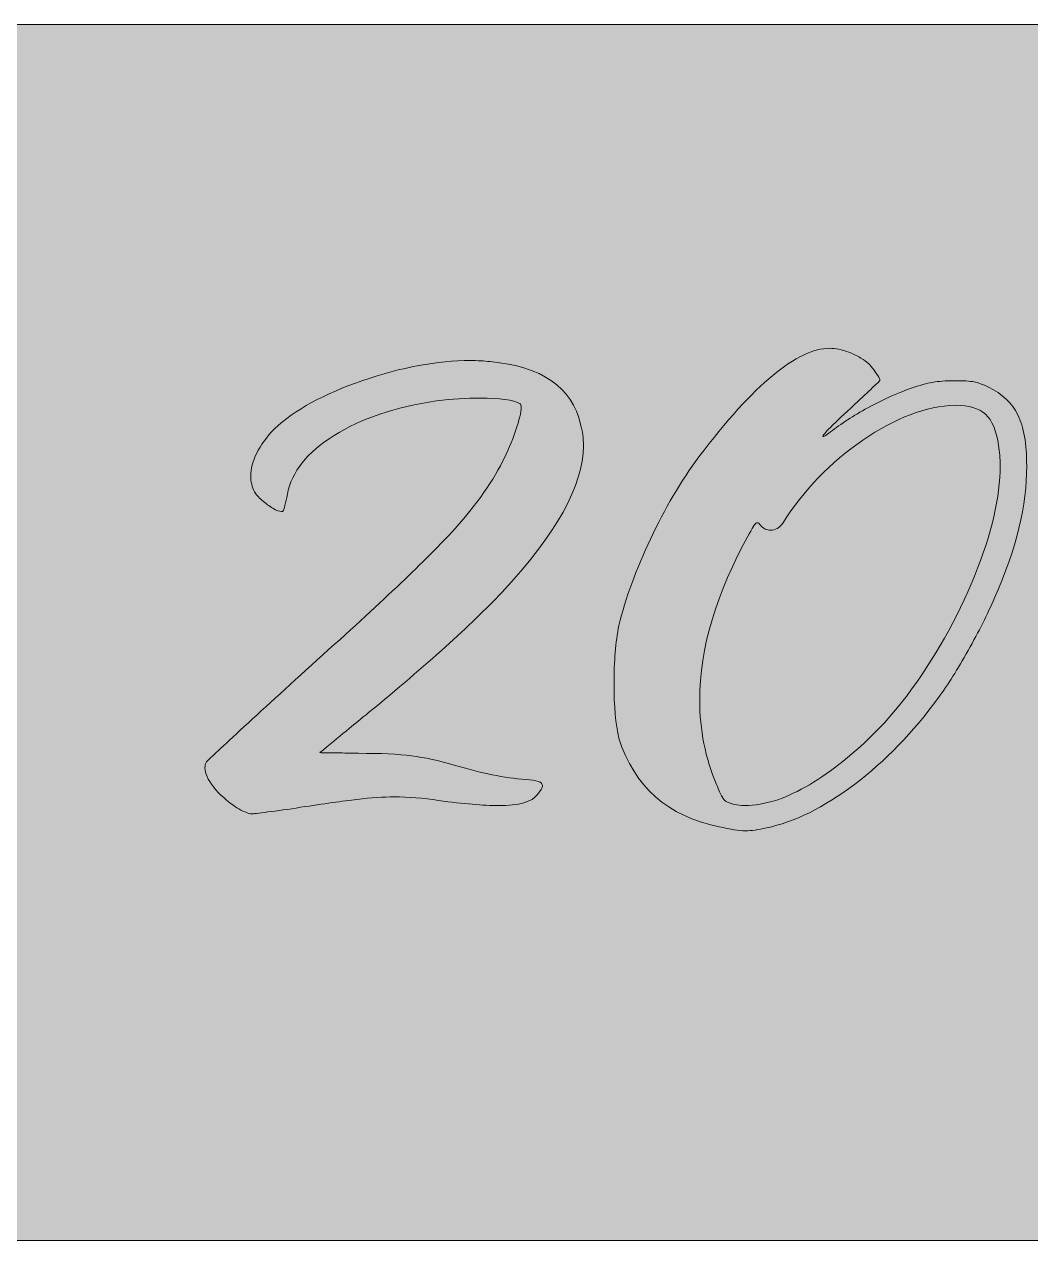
# Model space of a CAD drawing. Header units: millimetres. Extents: x 22 to 606, y -841 to -12.
# Drawn here: x 118.41 to 136.14, y -51.47 to -30.04 of the extents above; entities that cross this region are included whole.
import ezdxf

# ---------------------------------------------------------------- set-up
doc = ezdxf.new("R2010")
doc.units = ezdxf.units.MM
doc.header["$MEASUREMENT"] = 0
doc.layers.add('e_1', color=7, linetype='Continuous')
doc.layers.add('Layer 14', color=7, linetype='Continuous')

# ---------------------------------------------------------------- blocks, each defined once
blk = doc.blocks.new('block 24')
at = {"layer": 'e_1'}
h = blk.add_hatch(color=1, dxfattribs=at)
h.dxf.hatch_style = 2
edge = h.paths.add_edge_path()
edge.add_spline(control_points=[(135.398, -36.431), (135.299, -36.38), (135.214, -36.348), (135.143, -36.336), (135.072, -36.323), (134.954, -36.316), (134.789, -36.316), (134.642, -36.316), (134.517, -36.326), (134.413, -36.345), (134.309, -36.364), (134.184, -36.399), (134.037, -36.45), (133.82, -36.522), (133.582, -36.627), (133.322, -36.767), (133.062, -36.907), (132.837, -37.049), (132.648, -37.192), (132.554, -37.264), (132.5, -37.3), (132.485, -37.3), (132.485, -37.3), (132.478, -37.3), (132.478, -37.3), (132.478, -37.266), (132.667, -37.076), (133.045, -36.729), (133.168, -36.615), (133.272, -36.518), (133.357, -36.437), (133.442, -36.357), (133.485, -36.314), (133.485, -36.31), (133.485, -36.293), (133.472, -36.265), (133.446, -36.224), (133.42, -36.184), (133.39, -36.142), (133.357, -36.098), (133.324, -36.053), (133.291, -36.018), (133.258, -35.993), (133.168, -35.921), (133.062, -35.862), (132.939, -35.815), (132.816, -35.769), (132.703, -35.745), (132.599, -35.745), (132.032, -35.745), (131.264, -36.382), (130.296, -37.656), (129.979, -38.087), (129.694, -38.571), (129.442, -39.106), (129.188, -39.642), (129.003, -40.148), (128.885, -40.626), (128.828, -40.919), (128.8, -41.261), (128.8, -41.655), (128.8, -42.048), (128.828, -42.368), (128.885, -42.613), (129.154, -43.468), (129.743, -43.989), (130.65, -44.175), (130.758, -44.196), (130.848, -44.213), (130.919, -44.226), (130.99, -44.238), (131.056, -44.245), (131.118, -44.245), (131.221, -44.245), (131.344, -44.228), (131.486, -44.194), (131.978, -44.092), (132.493, -43.837), (133.035, -43.429), (133.575, -43.02), (134.071, -42.51), (134.519, -41.896), (134.68, -41.676), (134.854, -41.4), (135.04, -41.068), (135.227, -40.735), (135.382, -40.428), (135.505, -40.144), (135.887, -39.281), (136.076, -38.504), (136.071, -37.815), (136.071, -37.429), (136.02, -37.131), (135.916, -36.92), (135.812, -36.708), (135.639, -36.545), (135.398, -36.431)], knot_values=[0, 0, 0, 0, 1, 1, 1, 2, 2, 2, 3, 3, 3, 4, 4, 4, 5, 5, 5, 6, 6, 6, 7, 7, 7, 8, 8, 8, 9, 9, 9, 10, 10, 10, 11, 11, 11, 12, 12, 12, 13, 13, 13, 14, 14, 14, 15, 15, 15, 16, 16, 16, 17, 17, 17, 18, 18, 18, 19, 19, 19, 20, 20, 20, 21, 21, 21, 22, 22, 22, 23, 23, 23, 24, 24, 24, 25, 25, 25, 26, 26, 26, 27, 27, 27, 28, 28, 28, 29, 29, 29, 30, 30, 30, 31, 31, 31, 32, 32, 32, 32], degree=3, periodic=1)
edge = h.paths.add_edge_path()
edge.add_spline(control_points=[(135.15, -39.76), (134.848, -40.507), (134.449, -41.212), (133.952, -41.877), (133.622, -42.309), (133.251, -42.688), (132.84, -43.016), (132.429, -43.344), (132.043, -43.572), (131.684, -43.699), (131.467, -43.766), (131.273, -43.8), (131.103, -43.8), (131.037, -43.8), (130.976, -43.794), (130.919, -43.781), (130.862, -43.768), (130.819, -43.754), (130.788, -43.737), (130.757, -43.72), (130.729, -43.689), (130.703, -43.645), (130.677, -43.6), (130.645, -43.53), (130.607, -43.432), (130.409, -42.967), (130.31, -42.47), (130.31, -41.94), (130.31, -41.031), (130.6, -40.055), (131.181, -39.014), (131.219, -38.942), (131.249, -38.892), (131.27, -38.862), (131.291, -38.832), (131.309, -38.817), (131.323, -38.817), (131.342, -38.817), (131.361, -38.832), (131.38, -38.862), (131.432, -38.921), (131.491, -38.951), (131.557, -38.951), (131.642, -38.951), (131.715, -38.908), (131.777, -38.824), (132.14, -38.244), (132.61, -37.757), (133.184, -37.364), (133.757, -36.97), (134.3, -36.765), (134.81, -36.748), (135.051, -36.748), (135.23, -36.801), (135.345, -36.907), (135.461, -37.013), (135.538, -37.197), (135.576, -37.459), (135.594, -37.569), (135.604, -37.685), (135.604, -37.808), (135.604, -38.363), (135.453, -39.013), (135.15, -39.76)], knot_values=[0, 0, 0, 0, 1, 1, 1, 2, 2, 2, 3, 3, 3, 4, 4, 4, 5, 5, 5, 6, 6, 6, 7, 7, 7, 8, 8, 8, 9, 9, 9, 10, 10, 10, 11, 11, 11, 12, 12, 12, 13, 13, 13, 14, 14, 14, 15, 15, 15, 16, 16, 16, 17, 17, 17, 18, 18, 18, 19, 19, 19, 20, 20, 20, 21, 21, 21, 21], degree=3, periodic=1)
h = blk.add_hatch(color=1, dxfattribs=at)
h.dxf.hatch_style = 2
edge = h.paths.add_edge_path()
edge.add_spline(control_points=[(126.822, -40.049), (127.782, -39.02), (128.261, -38.159), (128.261, -37.465), (128.261, -37.33), (128.245, -37.203), (128.212, -37.085), (128.061, -36.429), (127.529, -36.06), (126.617, -35.98), (126.508, -35.967), (126.393, -35.961), (126.27, -35.961), (125.688, -35.961), (125.056, -36.078), (124.374, -36.313), (123.691, -36.548), (123.172, -36.831), (122.818, -37.161), (122.539, -37.457), (122.4, -37.736), (122.4, -37.999), (122.4, -38.096), (122.421, -38.187), (122.464, -38.271), (122.492, -38.318), (122.537, -38.369), (122.599, -38.424), (122.66, -38.479), (122.724, -38.525), (122.79, -38.564), (122.856, -38.601), (122.905, -38.621), (122.939, -38.621), (122.953, -38.621), (122.962, -38.619), (122.967, -38.614), (122.977, -38.601), (122.988, -38.568), (123.002, -38.513), (123.017, -38.458), (123.031, -38.392), (123.045, -38.316), (123.121, -37.922), (123.395, -37.578), (123.867, -37.281), (124.339, -36.985), (124.942, -36.782), (125.675, -36.672), (125.948, -36.638), (126.204, -36.621), (126.44, -36.621), (126.789, -36.621), (127.026, -36.655), (127.149, -36.723), (127.158, -36.731), (127.163, -36.752), (127.163, -36.786), (127.163, -36.871), (127.131, -37.008), (127.067, -37.199), (127.003, -37.389), (126.926, -37.569), (126.837, -37.738), (126.634, -38.145), (126.314, -38.582), (125.877, -39.052), (125.439, -39.522), (124.67, -40.25), (123.569, -41.236), (123.035, -41.723), (122.584, -42.135), (122.216, -42.474), (121.847, -42.812), (121.649, -42.998), (121.62, -43.032), (121.601, -43.062), (121.592, -43.096), (121.592, -43.134), (121.592, -43.231), (121.643, -43.344), (121.745, -43.473), (121.846, -43.603), (121.982, -43.724), (122.152, -43.838), (122.199, -43.868), (122.249, -43.893), (122.301, -43.914), (122.353, -43.936), (122.39, -43.946), (122.414, -43.946), (122.438, -43.946), (122.534, -43.936), (122.701, -43.914), (122.869, -43.893), (123.062, -43.866), (123.279, -43.832), (123.69, -43.768), (124.021, -43.722), (124.271, -43.692), (124.521, -43.663), (124.741, -43.648), (124.93, -43.648), (125.176, -43.648), (125.436, -43.669), (125.71, -43.712), (126.149, -43.771), (126.499, -43.8), (126.759, -43.8), (127.132, -43.8), (127.361, -43.737), (127.446, -43.61), (127.507, -43.542), (127.538, -43.489), (127.538, -43.451), (127.538, -43.388), (127.439, -43.352), (127.241, -43.343), (126.877, -43.314), (126.459, -43.229), (125.986, -43.089), (125.717, -43.009), (125.465, -42.954), (125.231, -42.924), (124.998, -42.895), (124.687, -42.88), (124.3, -42.88), (124.163, -42.876), (124.039, -42.874), (123.931, -42.874), (123.723, -42.874), (123.619, -42.871), (123.619, -42.867), (123.945, -42.596), (124.231, -42.361), (124.477, -42.163), (125.497, -41.325), (126.279, -40.62), (126.822, -40.049)], knot_values=[0, 0, 0, 0, 1, 1, 1, 2, 2, 2, 3, 3, 3, 4, 4, 4, 5, 5, 5, 6, 6, 6, 7, 7, 7, 8, 8, 8, 9, 9, 9, 10, 10, 10, 11, 11, 11, 12, 12, 12, 13, 13, 13, 14, 14, 14, 15, 15, 15, 16, 16, 16, 17, 17, 17, 18, 18, 18, 19, 19, 19, 20, 20, 20, 21, 21, 21, 22, 22, 22, 23, 23, 23, 24, 24, 24, 25, 25, 25, 26, 26, 26, 27, 27, 27, 28, 28, 28, 29, 29, 29, 30, 30, 30, 31, 31, 31, 32, 32, 32, 33, 33, 33, 34, 34, 34, 35, 35, 35, 36, 36, 36, 37, 37, 37, 38, 38, 38, 39, 39, 39, 40, 40, 40, 41, 41, 41, 42, 42, 42, 43, 43, 43, 44, 44, 44, 45, 45, 45, 46, 46, 46, 46], degree=3, periodic=1)
at = {"layer": 'e_1', "lineweight": 0}
for points, knots in [([(135.398, -36.431), (135.299, -36.38), (135.214, -36.348), (135.143, -36.336), (135.072, -36.323), (134.954, -36.316), (134.789, -36.316), (134.642, -36.316), (134.517, -36.326), (134.413, -36.345), (134.309, -36.364), (134.184, -36.399), (134.037, -36.45), (133.82, -36.522), (133.582, -36.627), (133.322, -36.767), (133.062, -36.907), (132.837, -37.049), (132.648, -37.192), (132.554, -37.264), (132.5, -37.3), (132.485, -37.3), (132.485, -37.3), (132.478, -37.3), (132.478, -37.3), (132.478, -37.266), (132.667, -37.076), (133.045, -36.729), (133.168, -36.615), (133.272, -36.518), (133.357, -36.437), (133.442, -36.357), (133.485, -36.314), (133.485, -36.31), (133.485, -36.293), (133.472, -36.265), (133.446, -36.224), (133.42, -36.184), (133.39, -36.142), (133.357, -36.098), (133.324, -36.053), (133.291, -36.018), (133.258, -35.993), (133.168, -35.921), (133.062, -35.862), (132.939, -35.815), (132.816, -35.769), (132.703, -35.745), (132.599, -35.745), (132.032, -35.745), (131.264, -36.382), (130.296, -37.656), (129.979, -38.087), (129.694, -38.571), (129.442, -39.106), (129.188, -39.642), (129.003, -40.148), (128.885, -40.626), (128.828, -40.919), (128.8, -41.261), (128.8, -41.655), (128.8, -42.048), (128.828, -42.368), (128.885, -42.613), (129.154, -43.468), (129.743, -43.989), (130.65, -44.175), (130.758, -44.196), (130.848, -44.213), (130.919, -44.226), (130.99, -44.238), (131.056, -44.245), (131.118, -44.245), (131.221, -44.245), (131.344, -44.228), (131.486, -44.194), (131.978, -44.092), (132.493, -43.837), (133.035, -43.429), (133.575, -43.02), (134.071, -42.51), (134.519, -41.896), (134.68, -41.676), (134.854, -41.4), (135.04, -41.068), (135.227, -40.735), (135.382, -40.428), (135.505, -40.144), (135.887, -39.281), (136.076, -38.504), (136.071, -37.815), (136.071, -37.429), (136.02, -37.131), (135.916, -36.92), (135.812, -36.708), (135.639, -36.545), (135.398, -36.431)], [0, 0, 0, 0, 1, 1, 1, 2, 2, 2, 3, 3, 3, 4, 4, 4, 5, 5, 5, 6, 6, 6, 7, 7, 7, 8, 8, 8, 9, 9, 9, 10, 10, 10, 11, 11, 11, 12, 12, 12, 13, 13, 13, 14, 14, 14, 15, 15, 15, 16, 16, 16, 17, 17, 17, 18, 18, 18, 19, 19, 19, 20, 20, 20, 21, 21, 21, 22, 22, 22, 23, 23, 23, 24, 24, 24, 25, 25, 25, 26, 26, 26, 27, 27, 27, 28, 28, 28, 29, 29, 29, 30, 30, 30, 31, 31, 31, 32, 32, 32, 32]), ([(126.822, -40.049), (127.782, -39.02), (128.261, -38.159), (128.261, -37.465), (128.261, -37.33), (128.245, -37.203), (128.212, -37.085), (128.061, -36.429), (127.529, -36.06), (126.617, -35.98), (126.508, -35.967), (126.393, -35.961), (126.27, -35.961), (125.688, -35.961), (125.056, -36.078), (124.374, -36.313), (123.691, -36.548), (123.172, -36.831), (122.818, -37.161), (122.539, -37.457), (122.4, -37.736), (122.4, -37.999), (122.4, -38.096), (122.421, -38.187), (122.464, -38.271), (122.492, -38.318), (122.537, -38.369), (122.599, -38.424), (122.66, -38.479), (122.724, -38.525), (122.79, -38.564), (122.856, -38.601), (122.905, -38.621), (122.939, -38.621), (122.953, -38.621), (122.962, -38.619), (122.967, -38.614), (122.977, -38.601), (122.988, -38.568), (123.002, -38.513), (123.017, -38.458), (123.031, -38.392), (123.045, -38.316), (123.121, -37.922), (123.395, -37.578), (123.867, -37.281), (124.339, -36.985), (124.942, -36.782), (125.675, -36.672), (125.948, -36.638), (126.204, -36.621), (126.44, -36.621), (126.789, -36.621), (127.026, -36.655), (127.149, -36.723), (127.158, -36.731), (127.163, -36.752), (127.163, -36.786), (127.163, -36.871), (127.131, -37.008), (127.067, -37.199), (127.003, -37.389), (126.926, -37.569), (126.837, -37.738), (126.634, -38.145), (126.314, -38.582), (125.877, -39.052), (125.439, -39.522), (124.67, -40.25), (123.569, -41.236), (123.035, -41.723), (122.584, -42.135), (122.216, -42.474), (121.847, -42.812), (121.649, -42.998), (121.62, -43.032), (121.601, -43.062), (121.592, -43.096), (121.592, -43.134), (121.592, -43.231), (121.643, -43.344), (121.745, -43.473), (121.846, -43.603), (121.982, -43.724), (122.152, -43.838), (122.199, -43.868), (122.249, -43.893), (122.301, -43.914), (122.353, -43.936), (122.39, -43.946), (122.414, -43.946), (122.438, -43.946), (122.534, -43.936), (122.701, -43.914), (122.869, -43.893), (123.062, -43.866), (123.279, -43.832), (123.69, -43.768), (124.021, -43.722), (124.271, -43.692), (124.521, -43.663), (124.741, -43.648), (124.93, -43.648), (125.176, -43.648), (125.436, -43.669), (125.71, -43.712), (126.149, -43.771), (126.499, -43.8), (126.759, -43.8), (127.132, -43.8), (127.361, -43.737), (127.446, -43.61), (127.507, -43.542), (127.538, -43.489), (127.538, -43.451), (127.538, -43.388), (127.439, -43.352), (127.241, -43.343), (126.877, -43.314), (126.459, -43.229), (125.986, -43.089), (125.717, -43.009), (125.465, -42.954), (125.231, -42.924), (124.998, -42.895), (124.687, -42.88), (124.3, -42.88), (124.163, -42.876), (124.039, -42.874), (123.931, -42.874), (123.723, -42.874), (123.619, -42.871), (123.619, -42.867), (123.945, -42.596), (124.231, -42.361), (124.477, -42.163), (125.497, -41.325), (126.279, -40.62), (126.822, -40.049)], [0, 0, 0, 0, 1, 1, 1, 2, 2, 2, 3, 3, 3, 4, 4, 4, 5, 5, 5, 6, 6, 6, 7, 7, 7, 8, 8, 8, 9, 9, 9, 10, 10, 10, 11, 11, 11, 12, 12, 12, 13, 13, 13, 14, 14, 14, 15, 15, 15, 16, 16, 16, 17, 17, 17, 18, 18, 18, 19, 19, 19, 20, 20, 20, 21, 21, 21, 22, 22, 22, 23, 23, 23, 24, 24, 24, 25, 25, 25, 26, 26, 26, 27, 27, 27, 28, 28, 28, 29, 29, 29, 30, 30, 30, 31, 31, 31, 32, 32, 32, 33, 33, 33, 34, 34, 34, 35, 35, 35, 36, 36, 36, 37, 37, 37, 38, 38, 38, 39, 39, 39, 40, 40, 40, 41, 41, 41, 42, 42, 42, 43, 43, 43, 44, 44, 44, 45, 45, 45, 46, 46, 46, 46]), ([(135.15, -39.76), (134.848, -40.507), (134.449, -41.212), (133.952, -41.877), (133.622, -42.309), (133.251, -42.688), (132.84, -43.016), (132.429, -43.344), (132.043, -43.572), (131.684, -43.699), (131.467, -43.766), (131.273, -43.8), (131.103, -43.8), (131.037, -43.8), (130.976, -43.794), (130.919, -43.781), (130.862, -43.768), (130.819, -43.754), (130.788, -43.737), (130.757, -43.72), (130.729, -43.689), (130.703, -43.645), (130.677, -43.6), (130.645, -43.53), (130.607, -43.432), (130.409, -42.967), (130.31, -42.47), (130.31, -41.94), (130.31, -41.031), (130.6, -40.055), (131.181, -39.014), (131.219, -38.942), (131.249, -38.892), (131.27, -38.862), (131.291, -38.832), (131.309, -38.817), (131.323, -38.817), (131.342, -38.817), (131.361, -38.832), (131.38, -38.862), (131.432, -38.921), (131.491, -38.951), (131.557, -38.951), (131.642, -38.951), (131.715, -38.908), (131.777, -38.824), (132.14, -38.244), (132.61, -37.757), (133.184, -37.364), (133.757, -36.97), (134.3, -36.765), (134.81, -36.748), (135.051, -36.748), (135.23, -36.801), (135.345, -36.907), (135.461, -37.013), (135.538, -37.197), (135.576, -37.459), (135.594, -37.569), (135.604, -37.685), (135.604, -37.808), (135.604, -38.363), (135.453, -39.013), (135.15, -39.76)], [0, 0, 0, 0, 1, 1, 1, 2, 2, 2, 3, 3, 3, 4, 4, 4, 5, 5, 5, 6, 6, 6, 7, 7, 7, 8, 8, 8, 9, 9, 9, 10, 10, 10, 11, 11, 11, 12, 12, 12, 13, 13, 13, 14, 14, 14, 15, 15, 15, 16, 16, 16, 17, 17, 17, 18, 18, 18, 19, 19, 19, 20, 20, 20, 21, 21, 21, 21])]:
    blk.add_open_spline(points, degree=3, knots=knots, dxfattribs=at)

msp = doc.modelspace()

# ---------------------------------------------------------------- hatches: boundary and pattern name
at = {"layer": 'Layer 14'}
h = msp.add_hatch(color=2, dxfattribs=at)
h.dxf.hatch_style = 2
edge = h.paths.add_edge_path()
edge.add_spline(control_points=[(163.832, -51.466), (163.832, -51.466), (37.815, -51.466), (37.815, -51.466), (31.897, -51.466), (27.1, -46.669), (27.1, -40.752), (27.1, -40.752), (27.1, -40.752), (27.1, -40.752), (27.1, -34.835), (31.897, -30.038), (37.815, -30.038), (37.815, -30.038), (163.832, -30.038), (163.832, -30.038), (169.75, -30.038), (174.546, -34.835), (174.546, -40.752), (174.546, -40.752), (174.546, -40.752), (174.546, -40.752), (174.546, -46.669), (169.75, -51.466), (163.832, -51.466)], knot_values=[0, 0, 0, 0, 1, 1, 1, 2, 2, 2, 3, 3, 3, 4, 4, 4, 5, 5, 5, 6, 6, 6, 7, 7, 7, 8, 8, 8, 8], degree=3, periodic=1)

# ---------------------------------------------------------------- linework, layer by layer
at = {"layer": 'Layer 14', "lineweight": 0}
msp.add_open_spline([(163.832, -51.466), (163.832, -51.466), (37.815, -51.466), (37.815, -51.466), (31.897, -51.466), (27.1, -46.669), (27.1, -40.752), (27.1, -40.752), (27.1, -40.752), (27.1, -40.752), (27.1, -34.835), (31.897, -30.038), (37.815, -30.038), (37.815, -30.038), (163.832, -30.038), (163.832, -30.038), (169.75, -30.038), (174.546, -34.835), (174.546, -40.752), (174.546, -40.752), (174.546, -40.752), (174.546, -40.752), (174.546, -46.669), (169.75, -51.466), (163.832, -51.466)], degree=3, knots=[0, 0, 0, 0, 1, 1, 1, 2, 2, 2, 3, 3, 3, 4, 4, 4, 5, 5, 5, 6, 6, 6, 7, 7, 7, 8, 8, 8, 8], dxfattribs=at)

# ---------------------------------------------------------------- block references
at = {"layer": 'e_1'}
msp.add_blockref('block 24', (0, 0), dxfattribs=at)

doc.saveas('drawing.dxf')
